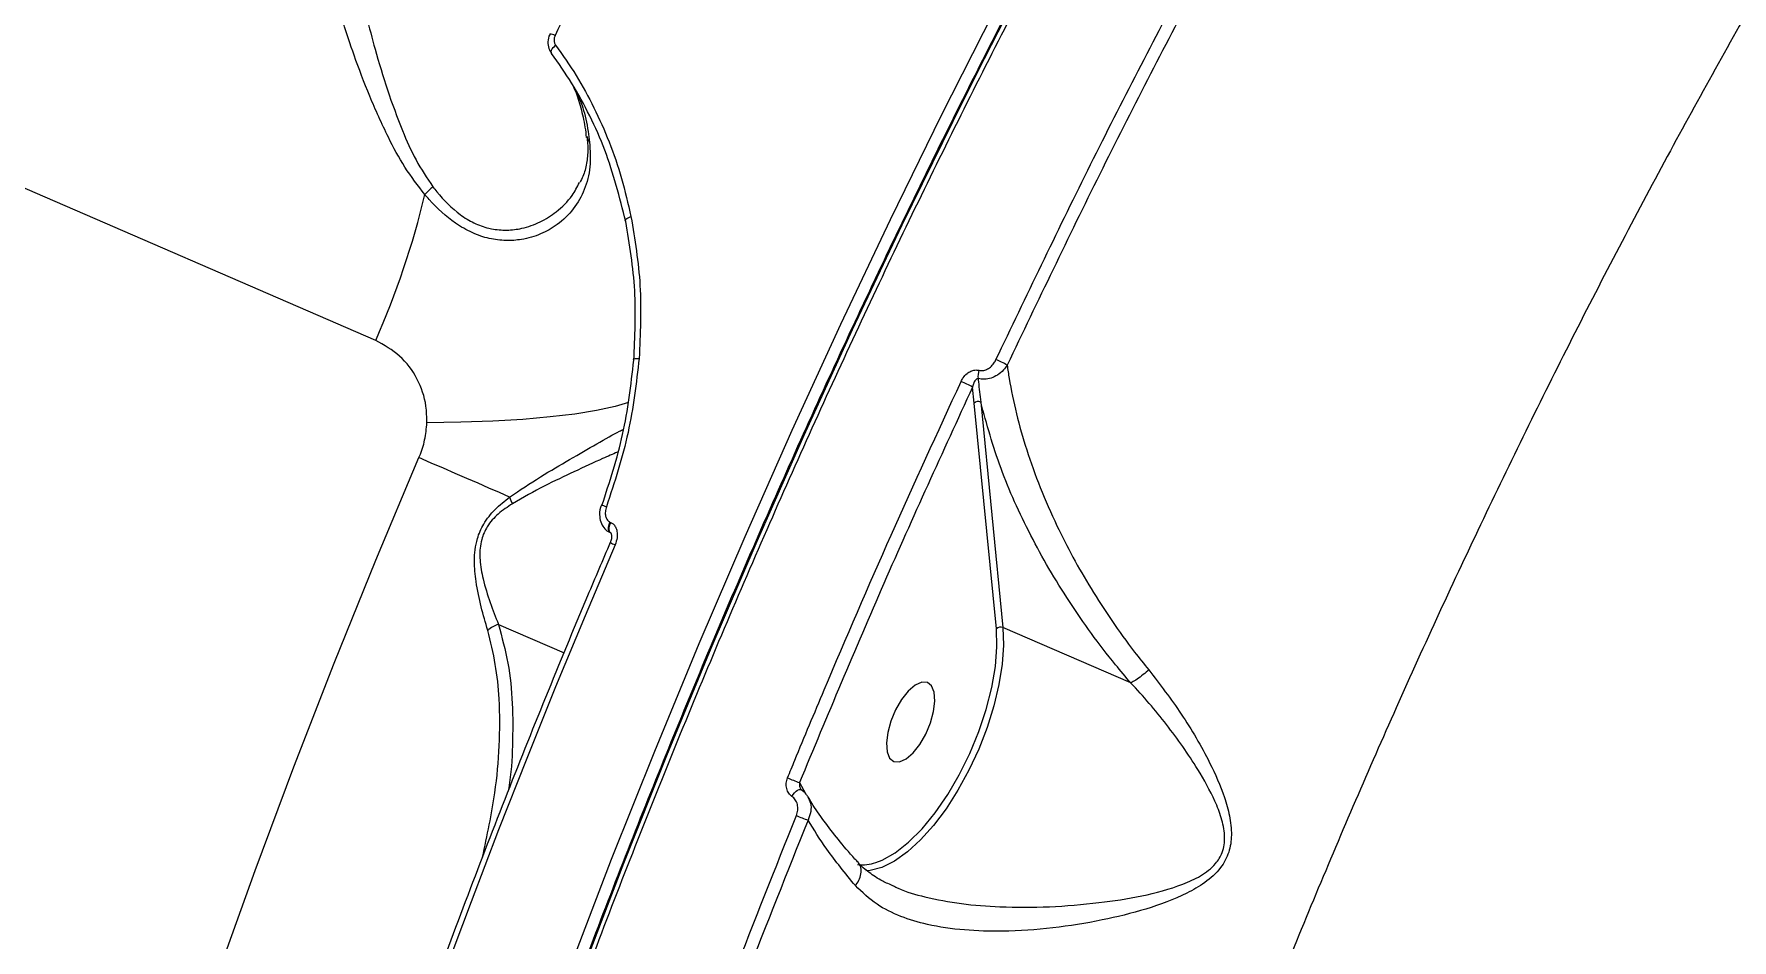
# Model space of a CAD drawing. Header units: millimetres. Extents: x -7151 to 6134, y -5040 to 5562.
# Drawn here: x -673.4 to -495.7, y 2389.2 to 2484 of the extents above; entities that cross this region are included whole.
import ezdxf

# ---------------------------------------------------------------- set-up
doc = ezdxf.new("R2010")
doc.units = ezdxf.units.MM
doc.layers.add('DIKOM_ОБЪЕКТ', color=7, linetype='Continuous')

msp = doc.modelspace()

# ---------------------------------------------------------------- linework, layer by layer
at = {"layer": 'DIKOM_ОБЪЕКТ', "color": 7, "linetype": 'Continuous', "lineweight": 15}
for p, q in [((-637.657, 2451.94), (-926.514, 2577.038)), ((-571.8, 2485.639), (-573.956, 2481.422)), ((-575.023, 2445.369), (-575.184, 2447.064)), ((-572.691, 2421.763), (-575.023, 2445.369)), ((-574.33, 2445.498), (-571.998, 2421.891)), ((-613.135, 2432.94), (-613.057, 2432.907)), ((-613.129, 2431.853), (-613.052, 2431.819)), ((-624.809, 2422.231), (-617.943, 2419.258)), ((-558.618, 2416.096), (-571.998, 2421.891)), ((-593.3, 2405.675), (-592.676, 2404.522))]:
    msp.add_line(p, q, dxfattribs=at)
at = {"layer": 'DIKOM_ОБЪЕКТ', "color": 7, "linetype": 'Continuous', "lineweight": 15, "flags": 128}
for points in [[(-616.412, 2488.879), (-616.722, 2488.251), (-617.032, 2487.623), (-617.341, 2486.994), (-617.65, 2486.365), (-617.958, 2485.736), (-618.266, 2485.106), (-618.574, 2484.476), (-618.881, 2483.846)], [(-617.311, 2386.325), (-612.958, 2397.661), (-608.452, 2408.963), (-603.797, 2420.221), (-598.996, 2431.424), (-594.055, 2442.565), (-588.977, 2453.632), (-583.765, 2464.618), (-578.426, 2475.512), (-572.963, 2486.306)], [(-573.956, 2481.422), (-577.251, 2474.871), (-582.577, 2464.002), (-587.776, 2453.043), (-592.843, 2442.002), (-597.772, 2430.888), (-602.561, 2419.711), (-607.205, 2408.48), (-611.701, 2397.206), (-616.044, 2385.896), (-620.23, 2374.561), (-624.258, 2363.211), (-628.122, 2351.854), (-631.819, 2340.501), (-635.347, 2329.16), (-638.703, 2317.843), (-641.883, 2306.557), (-644.886, 2295.313), (-647.708, 2284.12), (-650.347, 2272.988), (-652.802, 2261.925), (-655.069, 2250.942), (-655.675, 2247.851)], [(-619.237, 2481.961), (-619.284, 2482.028), (-619.301, 2482.115), (-619.288, 2482.219), (-619.245, 2482.336), (-619.173, 2482.462), (-619.076, 2482.593), (-618.956, 2482.723), (-618.819, 2482.848)], [(-615.527, 2473.293), (-615.523, 2473.26), (-615.509, 2473.182)], [(-611.488, 2464.4), (-611.532, 2464.452), (-611.542, 2464.513), (-611.516, 2464.579), (-611.457, 2464.649), (-611.365, 2464.72), (-611.244, 2464.789), (-611.099, 2464.855), (-610.934, 2464.914)], [(-610.638, 2449.875), (-610.682, 2449.914), (-610.692, 2449.95), (-610.666, 2449.984), (-610.606, 2450.013), (-610.514, 2450.038), (-610.393, 2450.056), (-610.247, 2450.067), (-610.082, 2450.071)], [(-611.19, 2445.461), (-612.604, 2445.042), (-614.543, 2444.615), (-616.816, 2444.244), (-619.4, 2443.933), (-622.27, 2443.685), (-625.397, 2443.502), (-628.751, 2443.385), (-632.298, 2443.337)], [(-654.175, 2385.599), (-650.278, 2396.472), (-646.221, 2407.327), (-642.008, 2418.153), (-637.643, 2428.94), (-633.13, 2439.679)], [(-623.64, 2435.549), (-624.703, 2436.014), (-625.805, 2436.495), (-626.944, 2436.992), (-628.119, 2437.504), (-629.326, 2438.029), (-630.565, 2438.567), (-631.834, 2439.117), (-633.13, 2439.679)], [(-613.129, 2431.853), (-613.183, 2431.888), (-613.26, 2432.009), (-613.295, 2432.191), (-613.284, 2432.419), (-613.23, 2432.676), (-613.135, 2432.94)], [(-613.056, 2431.821), (-613.106, 2431.854), (-613.183, 2431.975), (-613.217, 2432.157), (-613.207, 2432.385), (-613.152, 2432.642), (-613.057, 2432.907)], [(-612.596, 2430.563), (-615.742, 2423.132), (-618.824, 2415.679), (-621.841, 2408.205), (-624.792, 2400.714), (-627.675, 2393.208), (-630.491, 2385.69), (-633.236, 2378.164), (-635.912, 2370.631)], [(-571.998, 2421.891), (-571.938, 2420.067), (-572.08, 2418.064), (-572.421, 2415.927), (-572.953, 2413.7), (-573.665, 2411.433), (-574.542, 2409.175), (-575.565, 2406.974), (-576.71, 2404.879), (-577.955, 2402.935), (-579.27, 2401.183), (-580.629, 2399.663), (-582.001, 2398.407), (-583.357, 2397.441), (-584.667, 2396.788), (-585.904, 2396.462), (-586.345, 2396.425)], [(-585.311, 2397.305), (-584.629, 2397.568), (-583.271, 2398.336), (-581.874, 2399.434), (-580.472, 2400.836), (-579.098, 2402.508), (-577.787, 2404.41), (-576.569, 2406.495), (-575.475, 2408.714), (-574.529, 2411.012), (-573.756, 2413.334), (-573.175, 2415.625), (-572.798, 2417.828), (-572.635, 2419.89), (-572.691, 2421.763)], [(-583.413, 2407.867), (-582.823, 2407.839), (-582.139, 2408.15), (-581.416, 2408.773), (-580.714, 2409.659), (-580.088, 2410.736), (-579.59, 2411.916), (-579.26, 2413.103), (-579.125, 2414.202), (-579.196, 2415.124), (-579.466, 2415.794), (-579.914, 2416.157), (-580.504, 2416.184), (-581.189, 2415.874), (-581.911, 2415.25), (-582.613, 2414.365), (-583.239, 2413.288), (-583.737, 2412.108), (-584.067, 2410.921), (-584.202, 2409.821), (-584.132, 2408.9), (-583.861, 2408.23), (-583.413, 2407.867)], [(-594.088, 2404.224), (-593.955, 2404.428), (-593.806, 2404.611), (-593.648, 2404.764), (-593.492, 2404.878), (-593.346, 2404.946), (-593.218, 2404.964), (-593.121, 2404.933)]]:
    msp.add_lwpolyline(points, dxfattribs=at)
at = {"layer": 'DIKOM_ОБЪЕКТ', "color": 7, "linetype": 'Continuous', "lineweight": 15}
for centre, radius, start, end in [((-619.523, 2482.765), 1.258, 59.2995, 85.35433), ((-614.408, 2473.437), 1.13, 193.02146, 220.45071), ((-716.879, 2487.093), 86.671, 336.07185, 346.74861), ((-626.602, 2461.783), 8.037, 129.08348, 137.37461), ((-577.205, 2439.426), 11.424, 60.40831, 66.94904), ((-581.171, 2436.363), 12.263, 60.7749, 67.01889), ((-572.711, 2448.191), 1.912, 160.69389, 187.4111), ((-574.579, 2444.906), 0.642, 67.17846, 133.79885), ((-620.319, 2436.576), 3.476, 197.18949, 209.62684), ((-614.996, 2430.731), 4.081, 68.57498, 76.50028), ((-607.299, 2443.201), 13.703, 244.90756, 247.26111), ((-623.981, 2419.424), 2.927, 106.43153, 131.85891), ((-572.247, 2421.3), 0.641, 67.15842, 133.81888), ((-587.733, 2421.646), 16.913, 246.25172, 250.78286), ((-587.375, 2416.468), 15.555, 246.34853, 251.1472), ((-586.693, 2401.261), 4.19, 262.88179, 289.2477)]:
    msp.add_arc(centre, radius, start, end, dxfattribs=at)
for points, knots in [([(-296.081, 2747.888), (-297.275, 2747.906), (-300.255, 2747.952), (-305.131, 2747.687), (-310.694, 2747.136), (-316.354, 2746.277), (-322.108, 2745.125), (-327.961, 2743.675), (-333.913, 2741.926), (-339.961, 2739.879), (-346.083, 2737.543), (-352.256, 2734.924), (-358.461, 2732.03), (-364.694, 2728.863), (-370.959, 2725.423), (-377.258, 2721.711), (-383.592, 2717.724), (-389.963, 2713.462), (-396.373, 2708.925), (-402.824, 2704.11), (-409.318, 2699.016), (-415.854, 2693.641), (-422.417, 2688.001), (-428.979, 2682.118), (-435.516, 2676.012), (-442.02, 2669.692), (-448.494, 2663.155), (-454.941, 2656.399), (-461.363, 2649.423), (-467.763, 2642.225), (-474.142, 2634.802), (-480.502, 2627.154), (-486.844, 2619.276), (-493.171, 2611.167), (-499.47, 2602.84), (-505.715, 2594.332), (-511.882, 2585.673), (-517.962, 2576.877), (-523.96, 2567.936), (-529.879, 2558.849), (-535.718, 2549.617), (-541.477, 2540.239), (-547.157, 2530.717), (-552.756, 2521.05), (-558.275, 2511.237), (-563.714, 2501.279), (-569.068, 2491.184), (-574.321, 2480.982), (-579.457, 2470.704), (-584.466, 2460.369), (-589.345, 2449.983), (-594.096, 2439.545), (-598.719, 2429.054), (-603.214, 2418.512), (-607.58, 2407.916), (-611.819, 2397.27), (-615.928, 2386.572), (-619.909, 2375.822), (-623.759, 2365.024), (-627.471, 2354.205), (-631.03, 2343.397), (-634.428, 2332.63), (-637.663, 2321.911), (-640.735, 2311.239), (-643.645, 2300.614), (-646.393, 2290.036), (-648.979, 2279.504), (-651.403, 2269.019), (-653.664, 2258.582), (-655.763, 2248.191), (-657.694, 2237.853), (-659.355, 2228.284), (-660.291, 2222.209), (-660.705, 2219.525)], [0, 0, 0, 0, 0.0094078, 0.0234759, 0.0375498, 0.05164, 0.065762, 0.0799313, 0.0941629, 0.1084719, 0.1228261, 0.1371271, 0.1513573, 0.1655336, 0.1796719, 0.1937881, 0.2078978, 0.2220155, 0.2361534, 0.2503267, 0.2645522, 0.2788451, 0.2932014, 0.3075358, 0.321785, 0.3359737, 0.3501178, 0.3642337, 0.3783369, 0.3924444, 0.406567, 0.4207203, 0.4349202, 0.4491831, 0.4635204, 0.4778593, 0.4920989, 0.5062929, 0.5204524, 0.5345892, 0.5487143, 0.5628397, 0.5769744, 0.5911282, 0.6053128, 0.6195396, 0.63382, 0.6481186, 0.6623743, 0.6765814, 0.690751, 0.7048946, 0.7190236, 0.7331495, 0.7472823, 0.7614308, 0.7756069, 0.7898213, 0.8040857, 0.8183882, 0.8326644, 0.8468851, 0.8610658, 0.8752171, 0.8893513, 0.9034788, 0.9176113, 0.9317564, 0.9459255, 0.9601292, 0.9743798, 0.9886797, 1, 1, 1, 1]), ([(-295.813, 2747.712), (-298.601, 2747.725), (-305.12, 2747.756), (-315.854, 2746.33), (-327.893, 2743.656), (-340.16, 2739.72), (-352.59, 2734.618), (-365.138, 2728.4), (-378.007, 2720.971), (-391.166, 2712.302), (-404.575, 2702.395), (-417.939, 2691.467), (-431.213, 2679.581), (-444.354, 2666.816), (-457.579, 2652.966), (-470.842, 2638.032), (-484.098, 2622.04), (-496.903, 2605.54), (-509.226, 2588.638), (-521.053, 2571.445), (-532.723, 2553.478), (-544.193, 2534.764), (-555.421, 2515.349), (-566.309, 2495.386), (-576.815, 2474.927), (-586.907, 2454.034), (-596.611, 2432.633), (-605.876, 2410.781), (-614.657, 2388.542), (-622.763, 2366.406), (-630.18, 2344.447), (-636.913, 2322.733), (-643.07, 2300.911), (-648.608, 2279.05), (-653.476, 2257.239), (-657.379, 2237.202), (-659.388, 2224.611), (-660.277, 2219.043)], [0, 0, 0, 0, 0.0220395, 0.0515326, 0.0810497, 0.1105429, 0.1392036, 0.1678862, 0.1965469, 0.2260401, 0.2555572, 0.2850503, 0.3137108, 0.3423936, 0.3710543, 0.4005475, 0.4300646, 0.4595577, 0.4871865, 0.5148349, 0.5424636, 0.5708351, 0.5992283, 0.6276, 0.6562607, 0.6849435, 0.7136044, 0.7430974, 0.7726148, 0.8021078, 0.8307687, 0.8594514, 0.8881122, 0.9176053, 0.9471224, 0.9766157, 1, 1, 1, 1]), ([(-263.502, 2691.4), (-266.827, 2691.317), (-273.479, 2691.149), (-283.894, 2689.511), (-294.69, 2686.837), (-305.882, 2682.99), (-317.43, 2677.982), (-329.083, 2671.915), (-340.796, 2664.838), (-352.527, 2656.817), (-364.467, 2647.721), (-376.581, 2637.537), (-388.832, 2626.273), (-400.952, 2614.175), (-412.902, 2601.303), (-424.649, 2587.733), (-436.379, 2573.247), (-448.05, 2557.858), (-459.62, 2541.597), (-470.839, 2524.813), (-481.677, 2507.574), (-492.113, 2489.957), (-502.308, 2471.684), (-512.216, 2452.794), (-521.794, 2433.336), (-530.84, 2413.722), (-539.334, 2394.021), (-547.268, 2374.301), (-554.763, 2354.261), (-561.773, 2333.956), (-568.265, 2313.451), (-573.674, 2294.616), (-578.183, 2277.468), (-580.591, 2267.19), (-581.796, 2262.047)], [0, 0, 0, 0, 0.0311783, 0.062381, 0.0935595, 0.1256442, 0.1577551, 0.18984, 0.2210203, 0.2522245, 0.2834047, 0.31549, 0.3476011, 0.3796862, 0.4108893, 0.4421161, 0.473319, 0.5054258, 0.5375587, 0.5696653, 0.6009195, 0.6321981, 0.6634523, 0.6956102, 0.7277941, 0.7599519, 0.7912843, 0.8226405, 0.8539731, 0.8862091, 0.9184713, 0.9507073, 0.9753306, 1, 1, 1, 1]), ([(-572.732, 2449.937), (-569.56, 2456.565), (-563.216, 2469.82), (-553.136, 2489.36), (-542.688, 2508.637), (-535.395, 2521.144), (-531.749, 2527.397)], [0, 0, 0, 0, 0.24859619, 0.49719341, 0.74859523, 1, 1, 1, 1]), ([(-530.672, 2526.645), (-534.27, 2520.476), (-541.466, 2508.138), (-551.858, 2488.984), (-561.961, 2469.42), (-568.363, 2456.046), (-571.564, 2449.359)], [0, 0, 0, 0, 0.2485983, 0.4971955, 0.7485976, 1, 1, 1, 1]), ([(-632.515, 2467.226), (-633.233, 2468.154), (-634.671, 2470.013), (-636.535, 2473.545), (-638.326, 2477.506), (-639.862, 2481.571), (-641.075, 2485.208), (-641.954, 2488.27), (-642.284, 2489.963), (-642.438, 2490.752)], [0, 0, 0, 0, 0.1281512, 0.2567382, 0.4268187, 0.5968792, 0.7373067, 0.8775715, 1, 1, 1, 1]), ([(-639.679, 2491.361), (-639.563, 2490.57), (-639.313, 2488.868), (-638.63, 2485.819), (-637.677, 2482.205), (-636.469, 2478.176), (-635.029, 2474.266), (-633.519, 2470.781), (-632.285, 2468.94), (-631.669, 2468.021)], [0, 0, 0, 0, 0.122699, 0.2642643, 0.4059919, 0.5771207, 0.748234, 0.8743869, 1, 1, 1, 1]), ([(-619.406, 2484.011), (-619.447, 2483.932), (-619.611, 2483.625), (-619.662, 2483.034), (-619.547, 2482.404), (-619.322, 2482.114), (-619.238, 2482.005)], [0, 0, 0, 0, 0.12381742, 0.48158241, 0.80665699, 1, 1, 1, 1]), ([(-618.881, 2483.846), (-618.921, 2483.741), (-619.001, 2483.531), (-618.989, 2483.2), (-618.907, 2482.976), (-618.834, 2482.87), (-618.819, 2482.848)], [0, 0, 0, 0, 0.3067499, 0.613343, 0.9195797, 1, 1, 1, 1]), ([(-611.488, 2464.4), (-612.127, 2466.925), (-613.095, 2470.75), (-615.211, 2475.468), (-617.054, 2478.865), (-618.516, 2480.939), (-619.237, 2481.961)], [0, 0, 0, 0, 0.3951738, 0.5986785, 0.8021849, 1, 1, 1, 1]), ([(-618.819, 2482.848), (-618.085, 2481.805), (-616.618, 2479.717), (-614.765, 2476.319), (-613.172, 2472.718), (-611.856, 2468.919), (-611.242, 2466.249), (-610.934, 2464.914)], [0, 0, 0, 0, 0.1976837, 0.3953824, 0.5930941, 0.7965422, 1, 1, 1, 1]), ([(-617.169, 2478.904), (-617.033, 2478.629), (-616.654, 2477.867), (-616.175, 2476.307), (-615.784, 2474.67), (-615.654, 2473.543), (-615.611, 2473.176)], [0, 0, 0, 0, 0.1848361, 0.5131714, 0.8413131, 1, 1, 1, 1]), ([(-616.685, 2478.037), (-616.432, 2477.483), (-615.875, 2476.26), (-615.491, 2474.347), (-615.317, 2473.07), (-615.268, 2472.704)], [0, 0, 0, 0, 0.37112629, 0.81948357, 1, 1, 1, 1]), ([(-615.268, 2472.704), (-615.218, 2471.82), (-615.119, 2470.053), (-615.727, 2467.704), (-616.881, 2465.654), (-618.468, 2464.1), (-620.34, 2463.03), (-622.18, 2462.48), (-624.022, 2462.346), (-625.772, 2462.552), (-627.568, 2463.165), (-629.746, 2464.408), (-631.377, 2465.91), (-632.363, 2467.05), (-632.515, 2467.226)], [0, 0, 0, 0, 0.1101029, 0.2202198, 0.3292898, 0.4383096, 0.5249651, 0.6115152, 0.6753448, 0.7390992, 0.803997, 0.8688883, 0.9797333, 1, 1, 1, 1]), ([(-615.541, 2473.294), (-615.498, 2472.844), (-615.403, 2471.849), (-615.565, 2470.451), (-615.847, 2469.29), (-616.185, 2468.681), (-616.3, 2468.474)], [0, 0, 0, 0, 0.2427826, 0.5374354, 0.8423632, 1, 1, 1, 1]), ([(-631.669, 2468.021), (-631.534, 2467.849), (-630.67, 2466.742), (-629.26, 2465.332), (-627.363, 2464.182), (-626.248, 2463.787), (-625.094, 2463.534), (-623.903, 2463.436), (-622.163, 2463.657), (-620.387, 2464.291), (-618.593, 2465.449), (-617.166, 2466.841), (-616.572, 2468.013), (-616.334, 2468.481)], [0, 0, 0, 0, 0.0272959, 0.1747988, 0.2515773, 0.3313422, 0.3460845, 0.4301761, 0.5168065, 0.6333595, 0.7531454, 0.9014212, 1, 1, 1, 1]), ([(-610.638, 2449.875), (-610.525, 2452.316), (-610.296, 2457.254), (-611.088, 2462), (-611.488, 2464.4)], [0, 0, 0, 0, 0.4941471, 1, 1, 1, 1]), ([(-610.934, 2464.914), (-610.536, 2462.518), (-609.729, 2457.67), (-609.964, 2452.624), (-610.082, 2450.071)], [0, 0, 0, 0, 0.49417577, 1, 1, 1, 1]), ([(-632.298, 2443.337), (-632.309, 2443.915), (-632.341, 2445.532), (-633.218, 2448.031), (-635.035, 2450.487), (-636.777, 2451.452), (-637.657, 2451.94)], [0, 0, 0, 0, 0.1529744, 0.4283819, 0.7114385, 1, 1, 1, 1]), ([(-613.98, 2434.666), (-613.173, 2437.131), (-611.538, 2442.123), (-610.941, 2447.27), (-610.638, 2449.875)], [0, 0, 0, 0, 0.4938422, 1, 1, 1, 1]), ([(-610.082, 2450.071), (-610.384, 2447.474), (-610.994, 2442.216), (-612.661, 2437.113), (-613.505, 2434.531)], [0, 0, 0, 0, 0.4938382, 1, 1, 1, 1]), ([(-571.564, 2449.359), (-571.683, 2449.188), (-571.958, 2448.792), (-572.541, 2448.313), (-573.233, 2447.982), (-573.943, 2447.834), (-574.384, 2447.907), (-574.607, 2447.944)], [0, 0, 0, 0, 0.17421519, 0.40368605, 0.60523957, 0.80007475, 1, 1, 1, 1]), ([(-574.515, 2448.823), (-574.381, 2448.804), (-574.113, 2448.766), (-573.692, 2448.898), (-573.288, 2449.16), (-572.954, 2449.522), (-572.799, 2449.811), (-572.732, 2449.937)], [0, 0, 0, 0, 0.1888953, 0.3773634, 0.5790765, 0.81649, 1, 1, 1, 1]), ([(-571.564, 2449.359), (-571.496, 2448.892), (-571.255, 2447.225), (-570.638, 2444.285), (-569.557, 2440.473), (-568.145, 2436.555), (-566.026, 2431.701), (-563.503, 2427.022), (-560.651, 2422.617), (-558.604, 2419.78), (-557.24, 2418.087), (-556.739, 2417.465)], [0, 0, 0, 0, 0.0465635, 0.1660352, 0.2855064, 0.4082661, 0.531018, 0.7327765, 0.8363413, 0.9398836, 1, 1, 1, 1]), ([(-594.544, 2406.164), (-594.291, 2406.781), (-593.026, 2409.862), (-589.476, 2418.36), (-583.753, 2431.621), (-578.841, 2442.305), (-576.383, 2447.652)], [0, 0, 0, 0, 0.0441434, 0.2207126, 0.6100143, 1, 1, 1, 1]), ([(-576.383, 2447.652), (-576.313, 2447.784), (-576.151, 2448.09), (-575.797, 2448.47), (-575.37, 2448.743), (-574.932, 2448.881), (-574.654, 2448.842), (-574.515, 2448.823)], [0, 0, 0, 0, 0.1825606, 0.4237807, 0.6274516, 0.8133628, 1, 1, 1, 1]), ([(-574.607, 2447.944), (-574.635, 2447.944), (-574.683, 2447.944), (-574.778, 2447.9), (-574.892, 2447.795), (-575.019, 2447.589), (-575.12, 2447.338), (-575.164, 2447.148), (-575.184, 2447.064)], [0, 0, 0, 0, 0.0762907, 0.1322034, 0.2953421, 0.5061309, 0.7825337, 1, 1, 1, 1]), ([(-574.607, 2447.944), (-574.595, 2447.832), (-574.508, 2447.016), (-574.412, 2446.2), (-574.33, 2445.498)], [0, 0, 0, 0, 0.1380817, 1, 1, 1, 1]), ([(-575.184, 2447.064), (-578.32, 2440.232), (-584.601, 2426.546), (-590.397, 2412.638), (-593.3, 2405.675)], [0, 0, 0, 0, 0.4992751, 1, 1, 1, 1]), ([(-558.618, 2416.096), (-559.158, 2416.732), (-560.604, 2418.434), (-562.779, 2421.276), (-565.108, 2424.641), (-567.225, 2428.071), (-569.771, 2432.734), (-572.441, 2438.645), (-573.696, 2443.196), (-574.33, 2445.498)], [0, 0, 0, 0, 0.0670838, 0.1796463, 0.2922137, 0.4079232, 0.5236456, 0.7591269, 1, 1, 1, 1]), ([(-633.13, 2439.679), (-633.107, 2439.733), (-632.855, 2440.331), (-632.459, 2441.544), (-632.352, 2442.732), (-632.298, 2443.337)], [0, 0, 0, 0, 0.0468306, 0.5142995, 1, 1, 1, 1]), ([(-623.64, 2435.549), (-622.552, 2436.275), (-620.348, 2437.744), (-617.234, 2439.546), (-614.444, 2441.162), (-612.584, 2442.228), (-611.861, 2442.581), (-611.729, 2442.646)], [0, 0, 0, 0, 0.2231997, 0.451958, 0.6950584, 0.9441769, 1, 1, 1, 1]), ([(-612.353, 2440.244), (-612.852, 2440.035), (-614.165, 2439.485), (-616.769, 2438.244), (-619.969, 2436.779), (-622.217, 2435.498), (-623.341, 2434.857)], [0, 0, 0, 0, 0.1785308, 0.4701576, 0.7353311, 1, 1, 1, 1]), ([(-625.934, 2421.604), (-626.167, 2422.412), (-626.633, 2424.028), (-627.147, 2426.472), (-627.391, 2428.868), (-627.177, 2430.985), (-626.358, 2432.867), (-625.151, 2434.358), (-624.157, 2435.141), (-623.64, 2435.549)], [0, 0, 0, 0, 0.1847792, 0.3692526, 0.5090931, 0.6522109, 0.7508644, 0.8702104, 1, 1, 1, 1]), ([(-623.341, 2434.857), (-623.849, 2434.522), (-624.81, 2433.889), (-625.986, 2432.601), (-626.688, 2430.997), (-626.776, 2429.786), (-626.705, 2428.409), (-626.396, 2426.747), (-625.7, 2424.484), (-625.106, 2422.983), (-624.809, 2422.231)], [0, 0, 0, 0, 0.1298096, 0.2451393, 0.3384666, 0.4557954, 0.4772406, 0.6177233, 0.8086954, 1, 1, 1, 1]), ([(-614.03, 2434.695), (-614.063, 2434.612), (-614.214, 2434.232), (-614.256, 2433.556), (-614.08, 2432.781), (-613.703, 2432.23), (-613.358, 2431.919), (-613.143, 2431.866), (-613.125, 2431.862)], [0, 0, 0, 0, 0.0814044, 0.3695925, 0.5976275, 0.7963916, 0.9826852, 1, 1, 1, 1]), ([(-613.505, 2434.531), (-613.551, 2434.368), (-613.642, 2434.046), (-613.614, 2433.59), (-613.483, 2433.243), (-613.313, 2433.036), (-613.185, 2432.967), (-613.135, 2432.94)], [0, 0, 0, 0, 0.2734474, 0.5392614, 0.7386102, 0.898917, 1, 1, 1, 1]), ([(-613.064, 2431.826), (-613.062, 2431.824), (-613.058, 2431.82), (-613.03, 2431.778), (-612.994, 2431.682), (-612.965, 2431.513), (-612.973, 2431.24), (-613.027, 2430.98), (-613.1, 2430.826), (-613.115, 2430.794)], [0, 0, 0, 0, 0.0680432, 0.1447806, 0.254077, 0.3851551, 0.5999833, 0.9167208, 1, 1, 1, 1]), ([(-613.057, 2432.907), (-612.97, 2432.859), (-612.77, 2432.748), (-612.528, 2432.422), (-612.367, 2431.923), (-612.357, 2431.263), (-612.513, 2430.805), (-612.596, 2430.563)], [0, 0, 0, 0, 0.1205535, 0.2783186, 0.4706056, 0.7208195, 1, 1, 1, 1]), ([(-613.11, 2430.791), (-613.902, 2428.933), (-616.198, 2423.544), (-619.9, 2414.586), (-624.17, 2403.911), (-628.302, 2393.203), (-632.224, 2382.66), (-634.888, 2375.234), (-636.238, 2371.388), (-636.395, 2370.939)], [0, 0, 0, 0, 0.0939952, 0.2725883, 0.4511844, 0.6297834, 0.8083809, 0.9775833, 1, 1, 1, 1]), ([(-626.476, 2397.871), (-625.992, 2400.117), (-625.156, 2404.002), (-624.645, 2409.54), (-624.651, 2414.029), (-625.051, 2418.075), (-625.639, 2420.425), (-625.934, 2421.604)], [0, 0, 0, 0, 0.2805222, 0.4850004, 0.6907754, 0.8447932, 1, 1, 1, 1]), ([(-624.809, 2422.231), (-624.443, 2420.881), (-623.711, 2418.178), (-623.288, 2413.918), (-623.312, 2409.564), (-623.472, 2406.504), (-623.763, 2404.923), (-623.782, 2404.819)], [0, 0, 0, 0, 0.2414003, 0.4829703, 0.7326827, 0.982456, 1, 1, 1, 1]), ([(-556.739, 2417.465), (-555.577, 2415.949), (-553.227, 2412.882), (-550.585, 2408.363), (-548.977, 2404.754), (-548.247, 2402.199), (-548.007, 2400.254), (-548.274, 2398.347), (-549.232, 2396.573), (-550.82, 2395.163), (-553.437, 2393.663), (-557.055, 2392.351), (-561.776, 2391.186), (-566.816, 2390.388), (-571.672, 2390.049), (-576.093, 2390.176), (-579.69, 2390.695), (-582.756, 2391.621), (-585.392, 2392.895), (-586.733, 2394.196), (-587.442, 2394.883)], [0, 0, 0, 0, 0.0863537, 0.1746786, 0.2336183, 0.2635126, 0.2941162, 0.3212063, 0.3485626, 0.3826688, 0.415427, 0.4844296, 0.5550137, 0.6333689, 0.7133089, 0.7760767, 0.8404091, 0.8905415, 0.9421338, 1, 1, 1, 1]), ([(-556.739, 2417.465), (-556.777, 2417.433), (-557.02, 2417.217), (-557.493, 2416.827), (-558.122, 2416.369), (-558.447, 2416.186), (-558.609, 2416.095)], [0, 0, 0, 0, 0.0562414, 0.3684943, 0.6842569, 1, 1, 1, 1]), ([(-583.455, 2394.848), (-583.293, 2394.766), (-582.31, 2394.267), (-579.936, 2393.619), (-576.378, 2392.94), (-571.987, 2392.605), (-567.148, 2392.613), (-562.166, 2393.035), (-557.463, 2393.726), (-553.892, 2394.682), (-551.295, 2395.848), (-549.824, 2396.942), (-549.177, 2397.999), (-548.836, 2398.999), (-548.733, 2400.257), (-549.103, 2401.999), (-550.028, 2404.323), (-551.88, 2407.634), (-554.822, 2411.791), (-557.308, 2414.713), (-558.608, 2416.094), (-558.609, 2416.095)], [0, 0, 0, 0, 0.0110869, 0.0674739, 0.1391696, 0.2109614, 0.3008054, 0.3907178, 0.468948, 0.546952, 0.5822349, 0.6175082, 0.6406062, 0.6448509, 0.6721933, 0.7043974, 0.7368161, 0.8022816, 0.9010932, 0.9999032, 1, 1, 1, 1]), ([(-558.609, 2416.095), (-558.61, 2416.095), (-558.612, 2416.094), (-558.615, 2416.095), (-558.617, 2416.096), (-558.618, 2416.096)], [0, 0, 0, 0, 0.2936356, 0.7119937, 1, 1, 1, 1]), ([(-594.088, 2404.224), (-594.21, 2404.327), (-594.463, 2404.539), (-594.668, 2405.04), (-594.718, 2405.61), (-594.602, 2405.98), (-594.544, 2406.164)], [0, 0, 0, 0, 0.2339185, 0.4825407, 0.7413834, 1, 1, 1, 1]), ([(-593.3, 2405.675), (-593.307, 2405.593), (-593.32, 2405.433), (-593.287, 2405.208), (-593.223, 2405.083), (-593.199, 2405.035)], [0, 0, 0, 0, 0.3952108, 0.7685162, 1, 1, 1, 1]), ([(-593.122, 2404.938), (-593.141, 2404.947), (-593.165, 2404.959), (-593.195, 2405.02), (-593.202, 2405.033)], [0, 0, 0, 0, 0.7752578, 1, 1, 1, 1]), ([(-592.439, 2404.169), (-592.485, 2404.265), (-592.636, 2404.581), (-592.925, 2404.783), (-593.127, 2404.924)], [0, 0, 0, 0, 0.3009287, 1, 1, 1, 1]), ([(-593.615, 2402.22), (-593.557, 2402.411), (-593.439, 2402.793), (-593.491, 2403.382), (-593.702, 2403.899), (-593.962, 2404.119), (-594.088, 2404.224)], [0, 0, 0, 0, 0.2583703, 0.5167438, 0.7678961, 1, 1, 1, 1]), ([(-592.427, 2404.165), (-592.321, 2403.959), (-592.084, 2403.499), (-592.066, 2402.621), (-592.29, 2402.039), (-592.402, 2401.748)], [0, 0, 0, 0, 0.2885335, 0.6456027, 1, 1, 1, 1]), ([(-587.132, 2397.291), (-587.252, 2397.418), (-588.03, 2398.251), (-589.256, 2399.725), (-590.766, 2401.676), (-591.807, 2403.168), (-592.264, 2403.957), (-592.393, 2404.181)], [0, 0, 0, 0, 0.0509315, 0.3313317, 0.6112213, 0.8901822, 1, 1, 1, 1]), ([(-617.703, 2335.815), (-615.9, 2341.341), (-612.294, 2352.394), (-606.42, 2369.013), (-600.238, 2385.642), (-595.823, 2396.694), (-593.615, 2402.22)], [0, 0, 0, 0, 0.2491007, 0.4982016, 0.749099, 1, 1, 1, 1]), ([(-592.402, 2401.748), (-594.589, 2396.274), (-598.963, 2385.325), (-605.121, 2368.773), (-611.001, 2352.15), (-614.625, 2341.042), (-616.438, 2335.487)], [0, 0, 0, 0, 0.2490999, 0.4982008, 0.7491006, 1, 1, 1, 1]), ([(-587.442, 2394.883), (-588.5, 2396.175), (-590.463, 2398.568), (-591.79, 2400.746), (-592.402, 2401.748)], [0, 0, 0, 0, 0.53950804, 1, 1, 1, 1]), ([(-587.442, 2394.883), (-587.415, 2394.919), (-587.241, 2395.151), (-586.973, 2395.634), (-586.807, 2396.306), (-586.857, 2396.903), (-587.067, 2397.165), (-587.161, 2397.281)], [0, 0, 0, 0, 0.0417147, 0.2742434, 0.5326073, 0.7910341, 1, 1, 1, 1]), ([(-583.457, 2394.844), (-583.845, 2395.009), (-584.798, 2395.413), (-586.019, 2396.249), (-586.838, 2396.898), (-587.136, 2397.293), (-587.139, 2397.297)], [0, 0, 0, 0, 0.2580144, 0.6337222, 0.9969819, 1, 1, 1, 1])]:
    msp.add_open_spline(points, degree=3, knots=knots, dxfattribs=at)

doc.saveas('drawing.dxf')
